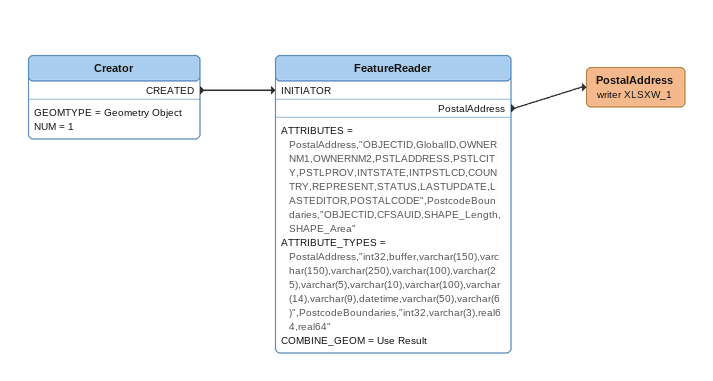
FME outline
Creator
    GEOMTYPE = Geometry Object
    NUM = 1
    CREATED -> FeatureReader [INITIATOR]
FeatureReader
    ATTRIBUTES = PostalAddress,"OBJECTID,GlobalID,OWNERNM1,OWNERNM2,PSTLADDRESS,PSTLCITY,PSTLPROV,INTSTATE,INTPSTLCD,COUNTRY,REPRESENT,STATUS,LASTUPDATE,LASTEDITOR,POSTALCODE",PostcodeBoundaries,"OBJECTID,CFSAUID,SHAPE_Length,SHAPE_Area"
    ATTRIBUTE_TYPES = PostalAddress,"int32,buffer,varchar(150),varchar(150),varchar(250),varchar(100),varchar(25),varchar(5),varchar(10),varchar(100),varchar(14),varchar(9),datetime,varchar(50),varchar(6)",PostcodeBoundaries,"int32,varchar(3),real64,real64"
    COMBINE_GEOM = Use Result
    PostalAddress -> PostalAddress (writer XLSXW_1)
PostalAddress (writer XLSXW_1)
